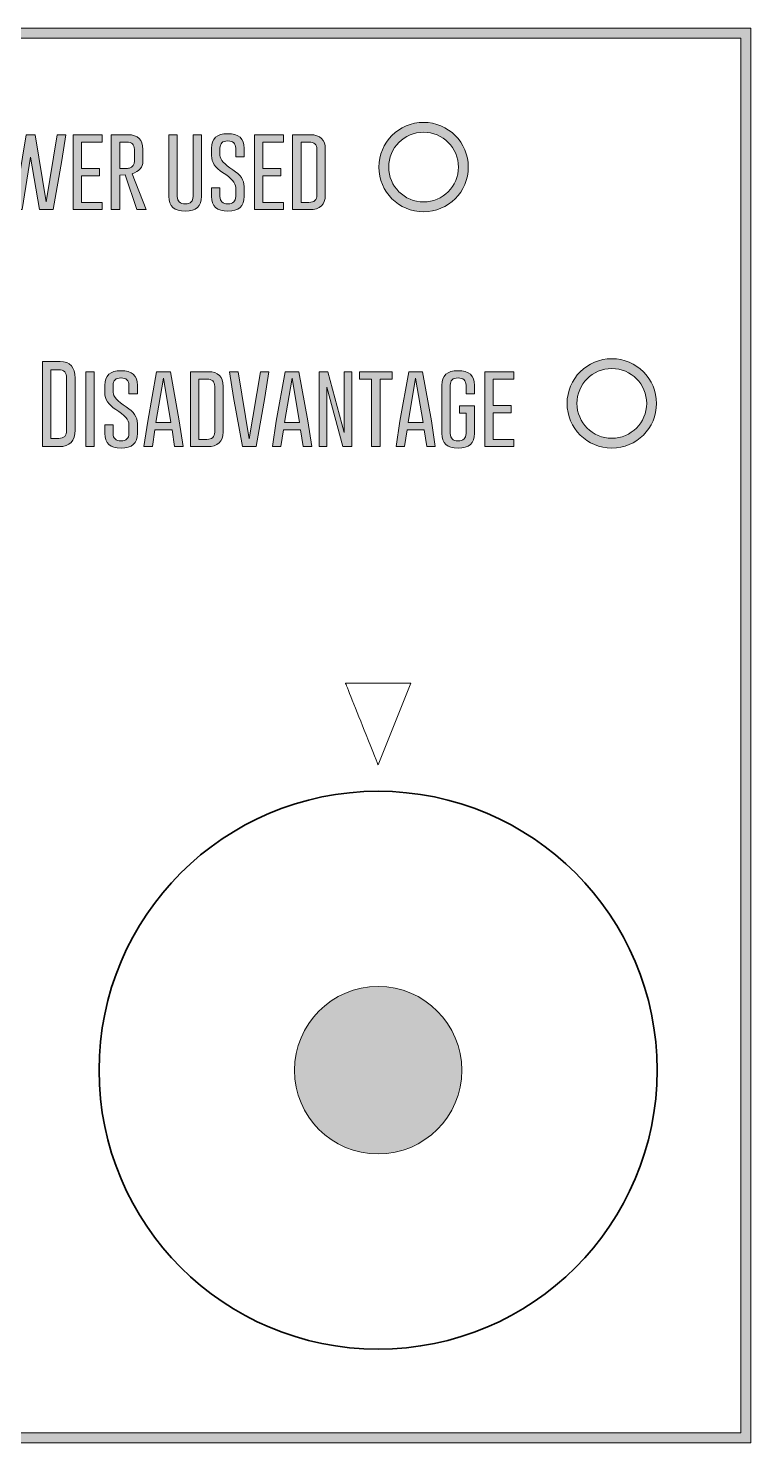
# Model space of a CAD drawing. Header units: inches. Extents: x 0.6 to 51.4, y -51.4 to -0.6.
# Drawn here: x 25.5 to 51.4, y -51.4 to -0.6 of the extents above; entities that cross this region are included whole.
import ezdxf

# ---------------------------------------------------------------- set-up
doc = ezdxf.new("R2010")
doc.units = ezdxf.units.IN
doc.header["$MEASUREMENT"] = 0
doc.layers.add('20mm-2-dials', color=7, linetype='Continuous')
doc.layers.add('Base', color=7, linetype='Continuous')

# ---------------------------------------------------------------- blocks, each defined once
blk = doc.blocks.new('block 3')
at = {"layer": '20mm-2-dials', "true_color": 0x231f20}
h = blk.add_hatch(color=250, dxfattribs=at)
h.dxf.hatch_style = 2
edge = h.paths.add_edge_path()
edge.add_spline(control_points=[(39.629, -4.02), (38.745, -4.02), (38.026, -4.739), (38.026, -5.622), (38.026, -6.506), (38.745, -7.225), (39.629, -7.225), (40.513, -7.225), (41.232, -6.506), (41.232, -5.622), (41.232, -4.739), (40.513, -4.02), (39.629, -4.02), (39.629, -4.02), (39.629, -4.02), (39.629, -4.02)], knot_values=[0, 0, 0, 0, 1, 1, 1, 2, 2, 2, 3, 3, 3, 4, 4, 4, 5, 5, 5, 5], degree=3, periodic=1)
edge = h.paths.add_edge_path()
edge.add_spline(control_points=[(39.629, -4.372), (40.319, -4.372), (40.879, -4.932), (40.879, -5.622), (40.879, -6.313), (40.319, -6.872), (39.629, -6.872), (38.938, -6.872), (38.379, -6.313), (38.379, -5.622), (38.379, -4.932), (38.938, -4.372), (39.629, -4.372)], knot_values=[0, 0, 0, 0, 0.352778, 0.352778, 0.352778, 0.705556, 0.705556, 0.705556, 1.058333, 1.058333, 1.058333, 1.411111, 1.411111, 1.411111, 1.411111], degree=3, periodic=0)
edge.add_line((39.629, -4.372), (39.629, -4.372))
at = {"layer": '20mm-2-dials', "lineweight": 0}
for points, knots in [([(39.629, -4.02), (38.745, -4.02), (38.026, -4.739), (38.026, -5.622), (38.026, -6.506), (38.745, -7.225), (39.629, -7.225), (40.513, -7.225), (41.232, -6.506), (41.232, -5.622), (41.232, -4.739), (40.513, -4.02), (39.629, -4.02), (39.629, -4.02), (39.629, -4.02), (39.629, -4.02)], [0, 0, 0, 0, 1, 1, 1, 2, 2, 2, 3, 3, 3, 4, 4, 4, 5, 5, 5, 5]), ([(39.629, -4.372), (40.319, -4.372), (40.879, -4.932), (40.879, -5.622), (40.879, -6.313), (40.319, -6.872), (39.629, -6.872), (38.938, -6.872), (38.379, -6.313), (38.379, -5.622), (38.379, -4.932), (38.938, -4.372), (39.629, -4.372)], [0, 0, 0, 0, 1, 1, 1, 2, 2, 2, 3, 3, 3, 4, 4, 4, 4])]:
    blk.add_open_spline(points, degree=3, knots=knots, dxfattribs=at)
blk = doc.blocks.new('block 2')
at = {"layer": '20mm-2-dials'}
blk.add_blockref('block 3', (0, 0), dxfattribs=at)
blk = doc.blocks.new('block 7')
at = {"layer": '20mm-2-dials', "true_color": 0x231f20}
h = blk.add_hatch(color=250, dxfattribs=at)
h.dxf.hatch_style = 2
edge = h.paths.add_edge_path()
edge.add_spline(control_points=[(46.375, -12.492), (45.491, -12.492), (44.772, -13.211), (44.772, -14.095), (44.772, -14.978), (45.491, -15.697), (46.375, -15.697), (47.259, -15.697), (47.978, -14.978), (47.978, -14.095), (47.978, -13.211), (47.259, -12.492), (46.375, -12.492), (46.375, -12.492), (46.375, -12.492), (46.375, -12.492)], knot_values=[0, 0, 0, 0, 1, 1, 1, 2, 2, 2, 3, 3, 3, 4, 4, 4, 5, 5, 5, 5], degree=3, periodic=1)
edge = h.paths.add_edge_path()
edge.add_spline(control_points=[(46.375, -12.845), (47.065, -12.845), (47.625, -13.404), (47.625, -14.095), (47.625, -14.785), (47.065, -15.345), (46.375, -15.345), (45.685, -15.345), (45.125, -14.785), (45.125, -14.095), (45.125, -13.404), (45.685, -12.845), (46.375, -12.845)], knot_values=[0, 0, 0, 0, 0.352778, 0.352778, 0.352778, 0.705556, 0.705556, 0.705556, 1.058333, 1.058333, 1.058333, 1.411111, 1.411111, 1.411111, 1.411111], degree=3, periodic=0)
edge.add_line((46.375, -12.845), (46.375, -12.845))
at = {"layer": '20mm-2-dials', "lineweight": 0}
for points, knots in [([(46.375, -12.492), (45.491, -12.492), (44.772, -13.211), (44.772, -14.095), (44.772, -14.978), (45.491, -15.697), (46.375, -15.697), (47.259, -15.697), (47.978, -14.978), (47.978, -14.095), (47.978, -13.211), (47.259, -12.492), (46.375, -12.492), (46.375, -12.492), (46.375, -12.492), (46.375, -12.492)], [0, 0, 0, 0, 1, 1, 1, 2, 2, 2, 3, 3, 3, 4, 4, 4, 5, 5, 5, 5]), ([(46.375, -12.845), (47.065, -12.845), (47.625, -13.404), (47.625, -14.095), (47.625, -14.785), (47.065, -15.345), (46.375, -15.345), (45.685, -15.345), (45.125, -14.785), (45.125, -14.095), (45.125, -13.404), (45.685, -12.845), (46.375, -12.845)], [0, 0, 0, 0, 1, 1, 1, 2, 2, 2, 3, 3, 3, 4, 4, 4, 4])]:
    blk.add_open_spline(points, degree=3, knots=knots, dxfattribs=at)
blk = doc.blocks.new('block 6')
at = {"layer": '20mm-2-dials'}
blk.add_blockref('block 7', (0, 0), dxfattribs=at)
blk = doc.blocks.new('block 8')
at = {"layer": '20mm-2-dials', "true_color": 0x231f20}
h = blk.add_hatch(color=250, dxfattribs=at)
h.dxf.hatch_style = 2
h.paths.add_polyline_path([(26.104, -6.871), (26.502, -4.463), (26.808, -4.463), (26.668, -5.386), (26.353, -7.148), (25.859, -7.148), (25.547, -5.262), (25.237, -7.148), (24.739, -7.148), (24.423, -5.383), (24.285, -4.463), (24.589, -4.463), (24.987, -6.869), (25.386, -4.463), (25.705, -4.463)])
h = blk.add_hatch(color=250, dxfattribs=at)
h.dxf.hatch_style = 2
h.paths.add_polyline_path([(28.01, -5.676), (28.01, -5.936), (27.374, -5.936), (27.374, -6.888), (28.112, -6.888), (28.112, -7.148), (27.072, -7.148), (27.072, -4.463), (28.112, -4.463), (28.112, -4.724), (27.374, -4.724), (27.374, -5.676)])
h = blk.add_hatch(color=250, dxfattribs=at)
h.dxf.hatch_style = 2
edge = h.paths.add_edge_path()
edge.add_spline(control_points=[(28.437, -4.463), (28.437, -4.463), (29.033, -4.463), (29.033, -4.463), (29.389, -4.464), (29.568, -4.639), (29.568, -4.987), (29.568, -4.987), (29.568, -5.412), (29.568, -5.412), (29.568, -5.628), (29.439, -5.778), (29.181, -5.862), (29.181, -5.862), (29.692, -7.148), (29.692, -7.148), (29.692, -7.148), (29.357, -7.148), (29.357, -7.148), (29.357, -7.148), (28.935, -5.897), (28.935, -5.897), (28.935, -5.897), (28.739, -5.907), (28.739, -5.907), (28.739, -5.907), (28.739, -7.148), (28.739, -7.148), (28.739, -7.148), (28.437, -7.148), (28.437, -7.148), (28.437, -7.148), (28.437, -4.463), (28.437, -4.463)], knot_values=[0, 0, 0, 0, 1, 1, 1, 2, 2, 2, 3, 3, 3, 4, 4, 4, 5, 5, 5, 6, 6, 6, 7, 7, 7, 8, 8, 8, 9, 9, 9, 10, 10, 10, 11, 11, 11, 11], degree=3, periodic=1)
edge = h.paths.add_edge_path()
edge.add_spline(control_points=[(28.739, -4.724), (28.739, -4.724), (28.739, -5.676), (28.739, -5.676), (28.739, -5.676), (28.925, -5.676), (28.925, -5.676), (29, -5.676), (29.054, -5.67), (29.088, -5.66), (29.206, -5.617), (29.265, -5.534), (29.265, -5.412), (29.265, -5.412), (29.265, -4.987), (29.265, -4.987), (29.265, -4.812), (29.171, -4.724), (28.985, -4.724), (28.985, -4.724), (28.739, -4.724), (28.739, -4.724)], knot_values=[0, 0, 0, 0, 1, 1, 1, 2, 2, 2, 3, 3, 3, 4, 4, 4, 5, 5, 5, 6, 6, 6, 7, 7, 7, 7], degree=3, periodic=1)
h = blk.add_hatch(color=250, dxfattribs=at)
h.dxf.hatch_style = 2
edge = h.paths.add_edge_path()
edge.add_spline(control_points=[(31.671, -6.676), (31.671, -7.025), (31.476, -7.2), (31.085, -7.201), (30.695, -7.201), (30.501, -7.026), (30.501, -6.676), (30.501, -6.676), (30.501, -4.468), (30.501, -4.468), (30.501, -4.468), (30.803, -4.468), (30.803, -4.468), (30.803, -4.468), (30.803, -6.676), (30.803, -6.676), (30.803, -6.851), (30.897, -6.939), (31.085, -6.939), (31.275, -6.939), (31.369, -6.851), (31.369, -6.676), (31.369, -6.676), (31.369, -4.468), (31.369, -4.468), (31.369, -4.468), (31.671, -4.468), (31.671, -4.468), (31.671, -4.468), (31.671, -6.676), (31.671, -6.676)], knot_values=[0, 0, 0, 0, 1, 1, 1, 2, 2, 2, 3, 3, 3, 4, 4, 4, 5, 5, 5, 6, 6, 6, 7, 7, 7, 8, 8, 8, 9, 9, 9, 10, 10, 10, 10], degree=3, periodic=1)
h = blk.add_hatch(color=250, dxfattribs=at)
h.dxf.hatch_style = 2
edge = h.paths.add_edge_path()
edge.add_spline(control_points=[(32.028, -4.947), (32.028, -4.599), (32.222, -4.425), (32.612, -4.425), (33.003, -4.425), (33.198, -4.599), (33.198, -4.947), (33.198, -4.947), (33.198, -5.257), (33.198, -5.257), (33.198, -5.257), (32.896, -5.257), (32.896, -5.257), (32.896, -5.257), (32.896, -4.947), (32.896, -4.947), (32.896, -4.773), (32.802, -4.686), (32.614, -4.685), (32.614, -4.685), (32.611, -4.685), (32.611, -4.685), (32.424, -4.685), (32.33, -4.772), (32.33, -4.947), (32.33, -4.947), (32.33, -5.204), (32.33, -5.204), (32.33, -5.353), (32.486, -5.526), (32.798, -5.724), (33.065, -5.891), (33.198, -6.09), (33.198, -6.321), (33.198, -6.321), (33.198, -6.677), (33.198, -6.677), (33.198, -7.026), (33.003, -7.201), (32.614, -7.201), (32.223, -7.2), (32.028, -7.025), (32.028, -6.677), (32.028, -6.677), (32.028, -6.367), (32.028, -6.367), (32.028, -6.367), (32.33, -6.367), (32.33, -6.367), (32.33, -6.367), (32.33, -6.677), (32.33, -6.677), (32.33, -6.852), (32.425, -6.939), (32.614, -6.939), (32.802, -6.939), (32.896, -6.852), (32.896, -6.677), (32.896, -6.677), (32.896, -6.355), (32.896, -6.355), (32.896, -6.194), (32.74, -6.016), (32.428, -5.82), (32.161, -5.651), (32.028, -5.449), (32.028, -5.212), (32.028, -5.212), (32.028, -4.947), (32.028, -4.947)], knot_values=[0, 0, 0, 0, 1, 1, 1, 2, 2, 2, 3, 3, 3, 4, 4, 4, 5, 5, 5, 6, 6, 6, 7, 7, 7, 8, 8, 8, 9, 9, 9, 10, 10, 10, 11, 11, 11, 12, 12, 12, 13, 13, 13, 14, 14, 14, 15, 15, 15, 16, 16, 16, 17, 17, 17, 18, 18, 18, 19, 19, 19, 20, 20, 20, 21, 21, 21, 22, 22, 22, 23, 23, 23, 23], degree=3, periodic=1)
h = blk.add_hatch(color=250, dxfattribs=at)
h.dxf.hatch_style = 2
h.paths.add_polyline_path([(34.508, -5.676), (34.508, -5.936), (33.873, -5.936), (33.873, -6.888), (34.61, -6.888), (34.61, -7.148), (33.57, -7.148), (33.57, -4.463), (34.61, -4.463), (34.61, -4.724), (33.873, -4.724), (33.873, -5.676)])
h = blk.add_hatch(color=250, dxfattribs=at)
h.dxf.hatch_style = 2
edge = h.paths.add_edge_path()
edge.add_spline(control_points=[(34.936, -4.463), (34.936, -4.463), (35.57, -4.463), (35.57, -4.463), (35.928, -4.464), (36.106, -4.639), (36.106, -4.987), (36.106, -4.987), (36.106, -6.626), (36.106, -6.626), (36.106, -6.973), (35.918, -7.147), (35.539, -7.148), (35.539, -7.148), (34.936, -7.148), (34.936, -7.148), (34.936, -7.148), (34.936, -4.463), (34.936, -4.463)], knot_values=[0, 0, 0, 0, 1, 1, 1, 2, 2, 2, 3, 3, 3, 4, 4, 4, 5, 5, 5, 6, 6, 6, 6], degree=3, periodic=1)
edge = h.paths.add_edge_path()
edge.add_spline(control_points=[(35.238, -4.724), (35.238, -4.724), (35.238, -6.888), (35.238, -6.888), (35.238, -6.888), (35.522, -6.888), (35.522, -6.888), (35.71, -6.888), (35.804, -6.801), (35.804, -6.626), (35.804, -6.626), (35.804, -4.987), (35.804, -4.987), (35.804, -4.812), (35.71, -4.724), (35.522, -4.724), (35.522, -4.724), (35.238, -4.724), (35.238, -4.724)], knot_values=[0, 0, 0, 0, 1, 1, 1, 2, 2, 2, 3, 3, 3, 4, 4, 4, 5, 5, 5, 6, 6, 6, 6], degree=3, periodic=1)
at = {"layer": '20mm-2-dials', "lineweight": 0}
for points in [[(26.104, -6.871), (26.502, -4.463), (26.808, -4.463), (26.668, -5.386), (26.353, -7.148), (25.859, -7.148), (25.547, -5.262), (25.237, -7.148), (24.739, -7.148), (24.423, -5.383), (24.285, -4.463), (24.589, -4.463), (24.987, -6.869), (25.386, -4.463), (25.705, -4.463), (26.104, -6.871)], [(28.01, -5.676), (28.01, -5.936), (27.374, -5.936), (27.374, -6.888), (28.112, -6.888), (28.112, -7.148), (27.072, -7.148), (27.072, -4.463), (28.112, -4.463), (28.112, -4.724), (27.374, -4.724), (27.374, -5.676), (28.01, -5.676)], [(34.508, -5.676), (34.508, -5.936), (33.873, -5.936), (33.873, -6.888), (34.61, -6.888), (34.61, -7.148), (33.57, -7.148), (33.57, -4.463), (34.61, -4.463), (34.61, -4.724), (33.873, -4.724), (33.873, -5.676), (34.508, -5.676)]]:
    blk.add_lwpolyline(points, dxfattribs=at)
for points, knots in [([(28.437, -4.463), (28.437, -4.463), (29.033, -4.463), (29.033, -4.463), (29.389, -4.464), (29.568, -4.639), (29.568, -4.987), (29.568, -4.987), (29.568, -5.412), (29.568, -5.412), (29.568, -5.628), (29.439, -5.778), (29.181, -5.862), (29.181, -5.862), (29.692, -7.148), (29.692, -7.148), (29.692, -7.148), (29.357, -7.148), (29.357, -7.148), (29.357, -7.148), (28.935, -5.897), (28.935, -5.897), (28.935, -5.897), (28.739, -5.907), (28.739, -5.907), (28.739, -5.907), (28.739, -7.148), (28.739, -7.148), (28.739, -7.148), (28.437, -7.148), (28.437, -7.148), (28.437, -7.148), (28.437, -4.463), (28.437, -4.463)], [0, 0, 0, 0, 1, 1, 1, 2, 2, 2, 3, 3, 3, 4, 4, 4, 5, 5, 5, 6, 6, 6, 7, 7, 7, 8, 8, 8, 9, 9, 9, 10, 10, 10, 11, 11, 11, 11]), ([(31.671, -6.676), (31.671, -7.025), (31.476, -7.2), (31.085, -7.201), (30.695, -7.201), (30.501, -7.026), (30.501, -6.676), (30.501, -6.676), (30.501, -4.468), (30.501, -4.468), (30.501, -4.468), (30.803, -4.468), (30.803, -4.468), (30.803, -4.468), (30.803, -6.676), (30.803, -6.676), (30.803, -6.851), (30.897, -6.939), (31.085, -6.939), (31.275, -6.939), (31.369, -6.851), (31.369, -6.676), (31.369, -6.676), (31.369, -4.468), (31.369, -4.468), (31.369, -4.468), (31.671, -4.468), (31.671, -4.468), (31.671, -4.468), (31.671, -6.676), (31.671, -6.676)], [0, 0, 0, 0, 1, 1, 1, 2, 2, 2, 3, 3, 3, 4, 4, 4, 5, 5, 5, 6, 6, 6, 7, 7, 7, 8, 8, 8, 9, 9, 9, 10, 10, 10, 10]), ([(32.028, -4.947), (32.028, -4.599), (32.222, -4.425), (32.612, -4.425), (33.003, -4.425), (33.198, -4.599), (33.198, -4.947), (33.198, -4.947), (33.198, -5.257), (33.198, -5.257), (33.198, -5.257), (32.896, -5.257), (32.896, -5.257), (32.896, -5.257), (32.896, -4.947), (32.896, -4.947), (32.896, -4.773), (32.802, -4.686), (32.614, -4.685), (32.614, -4.685), (32.611, -4.685), (32.611, -4.685), (32.424, -4.685), (32.33, -4.772), (32.33, -4.947), (32.33, -4.947), (32.33, -5.204), (32.33, -5.204), (32.33, -5.353), (32.486, -5.526), (32.798, -5.724), (33.065, -5.891), (33.198, -6.09), (33.198, -6.321), (33.198, -6.321), (33.198, -6.677), (33.198, -6.677), (33.198, -7.026), (33.003, -7.201), (32.614, -7.201), (32.223, -7.2), (32.028, -7.025), (32.028, -6.677), (32.028, -6.677), (32.028, -6.367), (32.028, -6.367), (32.028, -6.367), (32.33, -6.367), (32.33, -6.367), (32.33, -6.367), (32.33, -6.677), (32.33, -6.677), (32.33, -6.852), (32.425, -6.939), (32.614, -6.939), (32.802, -6.939), (32.896, -6.852), (32.896, -6.677), (32.896, -6.677), (32.896, -6.355), (32.896, -6.355), (32.896, -6.194), (32.74, -6.016), (32.428, -5.82), (32.161, -5.651), (32.028, -5.449), (32.028, -5.212), (32.028, -5.212), (32.028, -4.947), (32.028, -4.947)], [0, 0, 0, 0, 1, 1, 1, 2, 2, 2, 3, 3, 3, 4, 4, 4, 5, 5, 5, 6, 6, 6, 7, 7, 7, 8, 8, 8, 9, 9, 9, 10, 10, 10, 11, 11, 11, 12, 12, 12, 13, 13, 13, 14, 14, 14, 15, 15, 15, 16, 16, 16, 17, 17, 17, 18, 18, 18, 19, 19, 19, 20, 20, 20, 21, 21, 21, 22, 22, 22, 23, 23, 23, 23]), ([(34.936, -4.463), (34.936, -4.463), (35.57, -4.463), (35.57, -4.463), (35.928, -4.464), (36.106, -4.639), (36.106, -4.987), (36.106, -4.987), (36.106, -6.626), (36.106, -6.626), (36.106, -6.973), (35.918, -7.147), (35.539, -7.148), (35.539, -7.148), (34.936, -7.148), (34.936, -7.148), (34.936, -7.148), (34.936, -4.463), (34.936, -4.463)], [0, 0, 0, 0, 1, 1, 1, 2, 2, 2, 3, 3, 3, 4, 4, 4, 5, 5, 5, 6, 6, 6, 6]), ([(28.739, -4.724), (28.739, -4.724), (28.739, -5.676), (28.739, -5.676), (28.739, -5.676), (28.925, -5.676), (28.925, -5.676), (29, -5.676), (29.054, -5.67), (29.088, -5.66), (29.206, -5.617), (29.265, -5.534), (29.265, -5.412), (29.265, -5.412), (29.265, -4.987), (29.265, -4.987), (29.265, -4.812), (29.171, -4.724), (28.985, -4.724), (28.985, -4.724), (28.739, -4.724), (28.739, -4.724)], [0, 0, 0, 0, 1, 1, 1, 2, 2, 2, 3, 3, 3, 4, 4, 4, 5, 5, 5, 6, 6, 6, 7, 7, 7, 7]), ([(35.238, -4.724), (35.238, -4.724), (35.238, -6.888), (35.238, -6.888), (35.238, -6.888), (35.522, -6.888), (35.522, -6.888), (35.71, -6.888), (35.804, -6.801), (35.804, -6.626), (35.804, -6.626), (35.804, -4.987), (35.804, -4.987), (35.804, -4.812), (35.71, -4.724), (35.522, -4.724), (35.522, -4.724), (35.238, -4.724), (35.238, -4.724)], [0, 0, 0, 0, 1, 1, 1, 2, 2, 2, 3, 3, 3, 4, 4, 4, 5, 5, 5, 6, 6, 6, 6])]:
    blk.add_open_spline(points, degree=3, knots=knots, dxfattribs=at)
blk = doc.blocks.new('block 10')
at = {"layer": '20mm-2-dials', "true_color": 0x231f20}
h = blk.add_hatch(color=250, dxfattribs=at)
h.dxf.hatch_style = 2
edge = h.paths.add_edge_path()
edge.add_spline(control_points=[(25.969, -12.594), (25.969, -12.594), (26.603, -12.594), (26.603, -12.594), (26.961, -12.595), (27.139, -12.793), (27.139, -13.189), (27.139, -13.189), (27.139, -15.051), (27.139, -15.051), (27.139, -15.446), (26.95, -15.643), (26.572, -15.645), (26.572, -15.645), (25.969, -15.645), (25.969, -15.645), (25.969, -15.645), (25.969, -12.594), (25.969, -12.594)], knot_values=[0, 0, 0, 0, 1, 1, 1, 2, 2, 2, 3, 3, 3, 4, 4, 4, 5, 5, 5, 6, 6, 6, 6], degree=3, periodic=1)
edge = h.paths.add_edge_path()
edge.add_spline(control_points=[(26.271, -12.888), (26.271, -12.888), (26.271, -15.35), (26.271, -15.35), (26.271, -15.35), (26.555, -15.35), (26.555, -15.35), (26.743, -15.35), (26.837, -15.25), (26.837, -15.051), (26.837, -15.051), (26.837, -13.189), (26.837, -13.189), (26.837, -12.988), (26.743, -12.888), (26.555, -12.888), (26.555, -12.888), (26.271, -12.888), (26.271, -12.888)], knot_values=[0, 0, 0, 0, 1, 1, 1, 2, 2, 2, 3, 3, 3, 4, 4, 4, 5, 5, 5, 6, 6, 6, 6], degree=3, periodic=1)
h = blk.add_hatch(color=250, dxfattribs=at)
h.dxf.hatch_style = 2
h.paths.add_polyline_path([(27.519, -12.959), (27.822, -12.959), (27.822, -15.645), (27.519, -15.645)])
h = blk.add_hatch(color=250, dxfattribs=at)
h.dxf.hatch_style = 2
edge = h.paths.add_edge_path()
edge.add_spline(control_points=[(28.202, -13.443), (28.202, -13.095), (28.396, -12.921), (28.786, -12.921), (29.177, -12.921), (29.372, -13.095), (29.372, -13.443), (29.372, -13.443), (29.372, -13.753), (29.372, -13.753), (29.372, -13.753), (29.07, -13.753), (29.07, -13.753), (29.07, -13.753), (29.07, -13.443), (29.07, -13.443), (29.07, -13.269), (28.976, -13.182), (28.788, -13.181), (28.788, -13.181), (28.784, -13.181), (28.784, -13.181), (28.597, -13.181), (28.504, -13.268), (28.504, -13.443), (28.504, -13.443), (28.504, -13.7), (28.504, -13.7), (28.504, -13.849), (28.66, -14.022), (28.972, -14.22), (29.239, -14.387), (29.372, -14.586), (29.372, -14.817), (29.372, -14.817), (29.372, -15.173), (29.372, -15.173), (29.372, -15.523), (29.177, -15.697), (28.788, -15.697), (28.397, -15.696), (28.202, -15.522), (28.202, -15.173), (28.202, -15.173), (28.202, -14.863), (28.202, -14.863), (28.202, -14.863), (28.504, -14.863), (28.504, -14.863), (28.504, -14.863), (28.504, -15.173), (28.504, -15.173), (28.504, -15.348), (28.598, -15.435), (28.788, -15.435), (28.976, -15.435), (29.07, -15.348), (29.07, -15.173), (29.07, -15.173), (29.07, -14.851), (29.07, -14.851), (29.07, -14.691), (28.914, -14.512), (28.602, -14.316), (28.335, -14.147), (28.202, -13.945), (28.202, -13.708), (28.202, -13.708), (28.202, -13.443), (28.202, -13.443)], knot_values=[0, 0, 0, 0, 1, 1, 1, 2, 2, 2, 3, 3, 3, 4, 4, 4, 5, 5, 5, 6, 6, 6, 7, 7, 7, 8, 8, 8, 9, 9, 9, 10, 10, 10, 11, 11, 11, 12, 12, 12, 13, 13, 13, 14, 14, 14, 15, 15, 15, 16, 16, 16, 17, 17, 17, 18, 18, 18, 19, 19, 19, 20, 20, 20, 21, 21, 21, 22, 22, 22, 23, 23, 23, 23], degree=3, periodic=1)
h = blk.add_hatch(color=250, dxfattribs=at)
h.dxf.hatch_style = 2
h.paths.add_polyline_path([(30.871, -14.722), (31.012, -15.645), (30.705, -15.645), (30.615, -15.045), (30.001, -15.045), (29.91, -15.645), (29.604, -15.645), (29.743, -14.728), (30.059, -12.959), (30.556, -12.959)])
h.paths.add_polyline_path([(30.575, -14.784), (30.307, -13.187), (30.037, -14.784)])
h = blk.add_hatch(color=250, dxfattribs=at)
h.dxf.hatch_style = 2
edge = h.paths.add_edge_path()
edge.add_spline(control_points=[(31.276, -12.959), (31.276, -12.959), (31.91, -12.959), (31.91, -12.959), (32.267, -12.96), (32.446, -13.135), (32.446, -13.483), (32.446, -13.483), (32.446, -15.122), (32.446, -15.122), (32.446, -15.469), (32.257, -15.643), (31.879, -15.645), (31.879, -15.645), (31.276, -15.645), (31.276, -15.645), (31.276, -15.645), (31.276, -12.959), (31.276, -12.959)], knot_values=[0, 0, 0, 0, 1, 1, 1, 2, 2, 2, 3, 3, 3, 4, 4, 4, 5, 5, 5, 6, 6, 6, 6], degree=3, periodic=1)
edge = h.paths.add_edge_path()
edge.add_spline(control_points=[(31.578, -13.22), (31.578, -13.22), (31.578, -15.384), (31.578, -15.384), (31.578, -15.384), (31.862, -15.384), (31.862, -15.384), (32.05, -15.384), (32.144, -15.297), (32.144, -15.122), (32.144, -15.122), (32.144, -13.483), (32.144, -13.483), (32.144, -13.308), (32.05, -13.22), (31.862, -13.22), (31.862, -13.22), (31.578, -13.22), (31.578, -13.22)], knot_values=[0, 0, 0, 0, 1, 1, 1, 2, 2, 2, 3, 3, 3, 4, 4, 4, 5, 5, 5, 6, 6, 6, 6], degree=3, periodic=1)
h = blk.add_hatch(color=250, dxfattribs=at)
h.dxf.hatch_style = 2
h.paths.add_polyline_path([(33.631, -15.645), (33.133, -15.645), (32.817, -13.879), (32.679, -12.959), (32.984, -12.959), (33.381, -15.37), (33.78, -12.959), (34.086, -12.959), (33.945, -13.882)])
h = blk.add_hatch(color=250, dxfattribs=at)
h.dxf.hatch_style = 2
h.paths.add_polyline_path([(35.477, -14.722), (35.618, -15.645), (35.311, -15.645), (35.221, -15.045), (34.607, -15.045), (34.516, -15.645), (34.21, -15.645), (34.348, -14.728), (34.665, -12.959), (35.162, -12.959)])
h.paths.add_polyline_path([(35.181, -14.784), (34.913, -13.187), (34.643, -14.784)])
h = blk.add_hatch(color=250, dxfattribs=at)
h.dxf.hatch_style = 2
h.paths.add_polyline_path([(35.882, -12.959), (36.199, -12.959), (36.784, -15.139), (36.784, -12.966), (37.052, -12.961), (37.052, -15.645), (36.734, -15.645), (36.167, -13.511), (36.167, -15.645), (35.882, -15.645)])
h = blk.add_hatch(color=250, dxfattribs=at)
h.dxf.hatch_style = 2
h.paths.add_polyline_path([(38.502, -12.959), (38.502, -13.22), (38.068, -13.22), (38.068, -15.645), (37.767, -15.645), (37.767, -13.22), (37.331, -13.22), (37.331, -12.959)])
h = blk.add_hatch(color=250, dxfattribs=at)
h.dxf.hatch_style = 2
h.paths.add_polyline_path([(39.908, -14.722), (40.049, -15.645), (39.742, -15.645), (39.652, -15.045), (39.038, -15.045), (38.946, -15.645), (38.641, -15.645), (38.779, -14.728), (39.095, -12.959), (39.593, -12.959)])
h.paths.add_polyline_path([(39.612, -14.784), (39.343, -13.187), (39.074, -14.784)])
h = blk.add_hatch(color=250, dxfattribs=at)
h.dxf.hatch_style = 2
edge = h.paths.add_edge_path()
edge.add_spline(control_points=[(41.452, -15.173), (41.452, -15.522), (41.256, -15.696), (40.866, -15.697), (40.476, -15.697), (40.281, -15.523), (40.281, -15.173), (40.281, -15.173), (40.281, -13.443), (40.281, -13.443), (40.281, -13.095), (40.476, -12.921), (40.866, -12.921), (41.256, -12.921), (41.452, -13.095), (41.452, -13.443), (41.452, -13.443), (41.452, -13.753), (41.452, -13.753), (41.452, -13.753), (41.15, -13.753), (41.15, -13.753), (41.15, -13.753), (41.15, -13.443), (41.15, -13.443), (41.15, -13.269), (41.056, -13.182), (40.867, -13.181), (40.867, -13.181), (40.864, -13.181), (40.864, -13.181), (40.677, -13.181), (40.584, -13.268), (40.584, -13.443), (40.584, -13.443), (40.584, -15.173), (40.584, -15.173), (40.584, -15.348), (40.678, -15.435), (40.866, -15.435), (41.055, -15.435), (41.15, -15.348), (41.15, -15.173), (41.15, -15.173), (41.15, -14.44), (41.15, -14.44), (41.15, -14.44), (40.915, -14.44), (40.915, -14.44), (40.915, -14.44), (40.915, -14.178), (40.915, -14.178), (40.915, -14.178), (41.452, -14.178), (41.452, -14.178), (41.452, -14.178), (41.452, -15.173), (41.452, -15.173)], knot_values=[0, 0, 0, 0, 1, 1, 1, 2, 2, 2, 3, 3, 3, 4, 4, 4, 5, 5, 5, 6, 6, 6, 7, 7, 7, 8, 8, 8, 9, 9, 9, 10, 10, 10, 11, 11, 11, 12, 12, 12, 13, 13, 13, 14, 14, 14, 15, 15, 15, 16, 16, 16, 17, 17, 17, 18, 18, 18, 19, 19, 19, 19], degree=3, periodic=1)
h = blk.add_hatch(color=250, dxfattribs=at)
h.dxf.hatch_style = 2
h.paths.add_polyline_path([(42.762, -14.172), (42.762, -14.432), (42.126, -14.432), (42.126, -15.384), (42.864, -15.384), (42.864, -15.645), (41.824, -15.645), (41.824, -12.959), (42.864, -12.959), (42.864, -13.22), (42.126, -13.22), (42.126, -14.172)])
at = {"layer": '20mm-2-dials', "lineweight": 0}
for points in [[(27.519, -12.959), (27.822, -12.959), (27.822, -15.645), (27.519, -15.645), (27.519, -12.959)], [(30.871, -14.722), (31.012, -15.645), (30.705, -15.645), (30.615, -15.045), (30.001, -15.045), (29.91, -15.645), (29.604, -15.645), (29.743, -14.728), (30.059, -12.959), (30.556, -12.959), (30.871, -14.722)], [(33.631, -15.645), (33.133, -15.645), (32.817, -13.879), (32.679, -12.959), (32.984, -12.959), (33.381, -15.37), (33.78, -12.959), (34.086, -12.959), (33.945, -13.882), (33.631, -15.645)], [(35.477, -14.722), (35.618, -15.645), (35.311, -15.645), (35.221, -15.045), (34.607, -15.045), (34.516, -15.645), (34.21, -15.645), (34.348, -14.728), (34.665, -12.959), (35.162, -12.959), (35.477, -14.722)], [(35.882, -12.959), (36.199, -12.959), (36.784, -15.139), (36.784, -12.966), (37.052, -12.961), (37.052, -15.645), (36.734, -15.645), (36.167, -13.511), (36.167, -15.645), (35.882, -15.645), (35.882, -12.959)], [(38.502, -12.959), (38.502, -13.22), (38.068, -13.22), (38.068, -15.645), (37.767, -15.645), (37.767, -13.22), (37.331, -13.22), (37.331, -12.959), (38.502, -12.959)], [(39.908, -14.722), (40.049, -15.645), (39.742, -15.645), (39.652, -15.045), (39.038, -15.045), (38.946, -15.645), (38.641, -15.645), (38.779, -14.728), (39.095, -12.959), (39.593, -12.959), (39.908, -14.722)], [(42.762, -14.172), (42.762, -14.432), (42.126, -14.432), (42.126, -15.384), (42.864, -15.384), (42.864, -15.645), (41.824, -15.645), (41.824, -12.959), (42.864, -12.959), (42.864, -13.22), (42.126, -13.22), (42.126, -14.172), (42.762, -14.172)], [(30.575, -14.784), (30.307, -13.187), (30.037, -14.784), (30.575, -14.784)], [(35.181, -14.784), (34.913, -13.187), (34.643, -14.784), (35.181, -14.784)], [(39.612, -14.784), (39.343, -13.187), (39.074, -14.784), (39.612, -14.784)]]:
    blk.add_lwpolyline(points, dxfattribs=at)
for points, knots in [([(25.969, -12.594), (25.969, -12.594), (26.603, -12.594), (26.603, -12.594), (26.961, -12.595), (27.139, -12.793), (27.139, -13.189), (27.139, -13.189), (27.139, -15.051), (27.139, -15.051), (27.139, -15.446), (26.95, -15.643), (26.572, -15.645), (26.572, -15.645), (25.969, -15.645), (25.969, -15.645), (25.969, -15.645), (25.969, -12.594), (25.969, -12.594)], [0, 0, 0, 0, 1, 1, 1, 2, 2, 2, 3, 3, 3, 4, 4, 4, 5, 5, 5, 6, 6, 6, 6]), ([(26.271, -12.888), (26.271, -12.888), (26.271, -15.35), (26.271, -15.35), (26.271, -15.35), (26.555, -15.35), (26.555, -15.35), (26.743, -15.35), (26.837, -15.25), (26.837, -15.051), (26.837, -15.051), (26.837, -13.189), (26.837, -13.189), (26.837, -12.988), (26.743, -12.888), (26.555, -12.888), (26.555, -12.888), (26.271, -12.888), (26.271, -12.888)], [0, 0, 0, 0, 1, 1, 1, 2, 2, 2, 3, 3, 3, 4, 4, 4, 5, 5, 5, 6, 6, 6, 6]), ([(28.202, -13.443), (28.202, -13.095), (28.396, -12.921), (28.786, -12.921), (29.177, -12.921), (29.372, -13.095), (29.372, -13.443), (29.372, -13.443), (29.372, -13.753), (29.372, -13.753), (29.372, -13.753), (29.07, -13.753), (29.07, -13.753), (29.07, -13.753), (29.07, -13.443), (29.07, -13.443), (29.07, -13.269), (28.976, -13.182), (28.788, -13.181), (28.788, -13.181), (28.784, -13.181), (28.784, -13.181), (28.597, -13.181), (28.504, -13.268), (28.504, -13.443), (28.504, -13.443), (28.504, -13.7), (28.504, -13.7), (28.504, -13.849), (28.66, -14.022), (28.972, -14.22), (29.239, -14.387), (29.372, -14.586), (29.372, -14.817), (29.372, -14.817), (29.372, -15.173), (29.372, -15.173), (29.372, -15.523), (29.177, -15.697), (28.788, -15.697), (28.397, -15.696), (28.202, -15.522), (28.202, -15.173), (28.202, -15.173), (28.202, -14.863), (28.202, -14.863), (28.202, -14.863), (28.504, -14.863), (28.504, -14.863), (28.504, -14.863), (28.504, -15.173), (28.504, -15.173), (28.504, -15.348), (28.598, -15.435), (28.788, -15.435), (28.976, -15.435), (29.07, -15.348), (29.07, -15.173), (29.07, -15.173), (29.07, -14.851), (29.07, -14.851), (29.07, -14.691), (28.914, -14.512), (28.602, -14.316), (28.335, -14.147), (28.202, -13.945), (28.202, -13.708), (28.202, -13.708), (28.202, -13.443), (28.202, -13.443)], [0, 0, 0, 0, 1, 1, 1, 2, 2, 2, 3, 3, 3, 4, 4, 4, 5, 5, 5, 6, 6, 6, 7, 7, 7, 8, 8, 8, 9, 9, 9, 10, 10, 10, 11, 11, 11, 12, 12, 12, 13, 13, 13, 14, 14, 14, 15, 15, 15, 16, 16, 16, 17, 17, 17, 18, 18, 18, 19, 19, 19, 20, 20, 20, 21, 21, 21, 22, 22, 22, 23, 23, 23, 23]), ([(31.276, -12.959), (31.276, -12.959), (31.91, -12.959), (31.91, -12.959), (32.267, -12.96), (32.446, -13.135), (32.446, -13.483), (32.446, -13.483), (32.446, -15.122), (32.446, -15.122), (32.446, -15.469), (32.257, -15.643), (31.879, -15.645), (31.879, -15.645), (31.276, -15.645), (31.276, -15.645), (31.276, -15.645), (31.276, -12.959), (31.276, -12.959)], [0, 0, 0, 0, 1, 1, 1, 2, 2, 2, 3, 3, 3, 4, 4, 4, 5, 5, 5, 6, 6, 6, 6]), ([(41.452, -15.173), (41.452, -15.522), (41.256, -15.696), (40.866, -15.697), (40.476, -15.697), (40.281, -15.523), (40.281, -15.173), (40.281, -15.173), (40.281, -13.443), (40.281, -13.443), (40.281, -13.095), (40.476, -12.921), (40.866, -12.921), (41.256, -12.921), (41.452, -13.095), (41.452, -13.443), (41.452, -13.443), (41.452, -13.753), (41.452, -13.753), (41.452, -13.753), (41.15, -13.753), (41.15, -13.753), (41.15, -13.753), (41.15, -13.443), (41.15, -13.443), (41.15, -13.269), (41.056, -13.182), (40.867, -13.181), (40.867, -13.181), (40.864, -13.181), (40.864, -13.181), (40.677, -13.181), (40.584, -13.268), (40.584, -13.443), (40.584, -13.443), (40.584, -15.173), (40.584, -15.173), (40.584, -15.348), (40.678, -15.435), (40.866, -15.435), (41.055, -15.435), (41.15, -15.348), (41.15, -15.173), (41.15, -15.173), (41.15, -14.44), (41.15, -14.44), (41.15, -14.44), (40.915, -14.44), (40.915, -14.44), (40.915, -14.44), (40.915, -14.178), (40.915, -14.178), (40.915, -14.178), (41.452, -14.178), (41.452, -14.178), (41.452, -14.178), (41.452, -15.173), (41.452, -15.173)], [0, 0, 0, 0, 1, 1, 1, 2, 2, 2, 3, 3, 3, 4, 4, 4, 5, 5, 5, 6, 6, 6, 7, 7, 7, 8, 8, 8, 9, 9, 9, 10, 10, 10, 11, 11, 11, 12, 12, 12, 13, 13, 13, 14, 14, 14, 15, 15, 15, 16, 16, 16, 17, 17, 17, 18, 18, 18, 19, 19, 19, 19]), ([(31.578, -13.22), (31.578, -13.22), (31.578, -15.384), (31.578, -15.384), (31.578, -15.384), (31.862, -15.384), (31.862, -15.384), (32.05, -15.384), (32.144, -15.297), (32.144, -15.122), (32.144, -15.122), (32.144, -13.483), (32.144, -13.483), (32.144, -13.308), (32.05, -13.22), (31.862, -13.22), (31.862, -13.22), (31.578, -13.22), (31.578, -13.22)], [0, 0, 0, 0, 1, 1, 1, 2, 2, 2, 3, 3, 3, 4, 4, 4, 5, 5, 5, 6, 6, 6, 6])]:
    blk.add_open_spline(points, degree=3, knots=knots, dxfattribs=at)
blk = doc.blocks.new('block 11')
at = {"layer": 'Base', "true_color": 0x231f20}
h = blk.add_hatch(color=250, dxfattribs=at)
h.dxf.hatch_style = 2
h.paths.add_polyline_path([(51.353, -0.647), (51, -0.647), (1, -0.647), (0.647, -0.647), (0.647, -1), (0.647, -51), (0.647, -51.353), (1, -51.353), (51, -51.353), (51.353, -51.353), (51.353, -51), (51.353, -1)])
h.paths.add_polyline_path([(51, -1), (51, -51), (1, -51), (1, -1)])
at = {"layer": 'Base', "lineweight": 0}
for points in [[(51.353, -0.647), (51, -0.647), (1, -0.647), (0.647, -0.647), (0.647, -1), (0.647, -51), (0.647, -51.353), (1, -51.353), (51, -51.353), (51.353, -51.353), (51.353, -51), (51.353, -1), (51.353, -0.647), (51.353, -0.647)], [(51, -1), (51, -51), (1, -51), (1, -1), (51, -1)]]:
    blk.add_lwpolyline(points, dxfattribs=at)

msp = doc.modelspace()

# ---------------------------------------------------------------- hatches: boundary and pattern name
at = {"layer": '20mm-2-dials', "true_color": 0x231f20}
h = msp.add_hatch(color=250, dxfattribs=at)
h.dxf.hatch_style = 2
edge = h.paths.add_edge_path()
edge.add_spline(control_points=[(41, -38), (41, -39.657), (39.657, -41), (38, -41), (36.343, -41), (35, -39.657), (35, -38), (35, -36.343), (36.343, -35), (38, -35), (39.657, -35), (41, -36.343), (41, -38)], knot_values=[0, 0, 0, 0, 1, 1, 1, 2, 2, 2, 3, 3, 3, 4, 4, 4, 4], degree=3, periodic=1)

# ---------------------------------------------------------------- linework, layer by layer
at = {"layer": '20mm-2-dials', "color": 250, "lineweight": 9, "true_color": 0x231f20}
msp.add_open_spline([(37.567, -25.971), (37.234, -25.136), (36.831, -24.125), (36.831, -24.125), (36.831, -24.125), (39.169, -24.125), (39.169, -24.125), (39.169, -24.125), (38, -27.057), (38, -27.057), (38, -27.057), (37.801, -26.558), (37.567, -25.971)], degree=3, knots=[0, 0, 0, 0, 1, 1, 1, 2, 2, 2, 3, 3, 3, 4, 4, 4, 4], dxfattribs=at)
at = {"layer": '20mm-2-dials', "color": 250, "lineweight": 35, "true_color": 0x231f20}
msp.add_open_spline([(48, -38), (48, -43.523), (43.523, -48), (38, -48), (32.477, -48), (28, -43.523), (28, -38), (28, -32.477), (32.477, -28), (38, -28), (43.523, -28), (48, -32.477), (48, -38)], degree=3, knots=[0, 0, 0, 0, 1, 1, 1, 2, 2, 2, 3, 3, 3, 4, 4, 4, 4], dxfattribs=at)
at = {"layer": '20mm-2-dials', "lineweight": 0}
msp.add_open_spline([(41, -38), (41, -39.657), (39.657, -41), (38, -41), (36.343, -41), (35, -39.657), (35, -38), (35, -36.343), (36.343, -35), (38, -35), (39.657, -35), (41, -36.343), (41, -38)], degree=3, knots=[0, 0, 0, 0, 1, 1, 1, 2, 2, 2, 3, 3, 3, 4, 4, 4, 4], dxfattribs=at)

# ---------------------------------------------------------------- block references
at = {"layer": '20mm-2-dials'}
for name in ['block 2', 'block 8', 'block 10', 'block 6']:
    msp.add_blockref(name, (0, 0), dxfattribs=at)
at = {"layer": 'Base'}
msp.add_blockref('block 11', (0, 0), dxfattribs=at)

doc.saveas('drawing.dxf')
